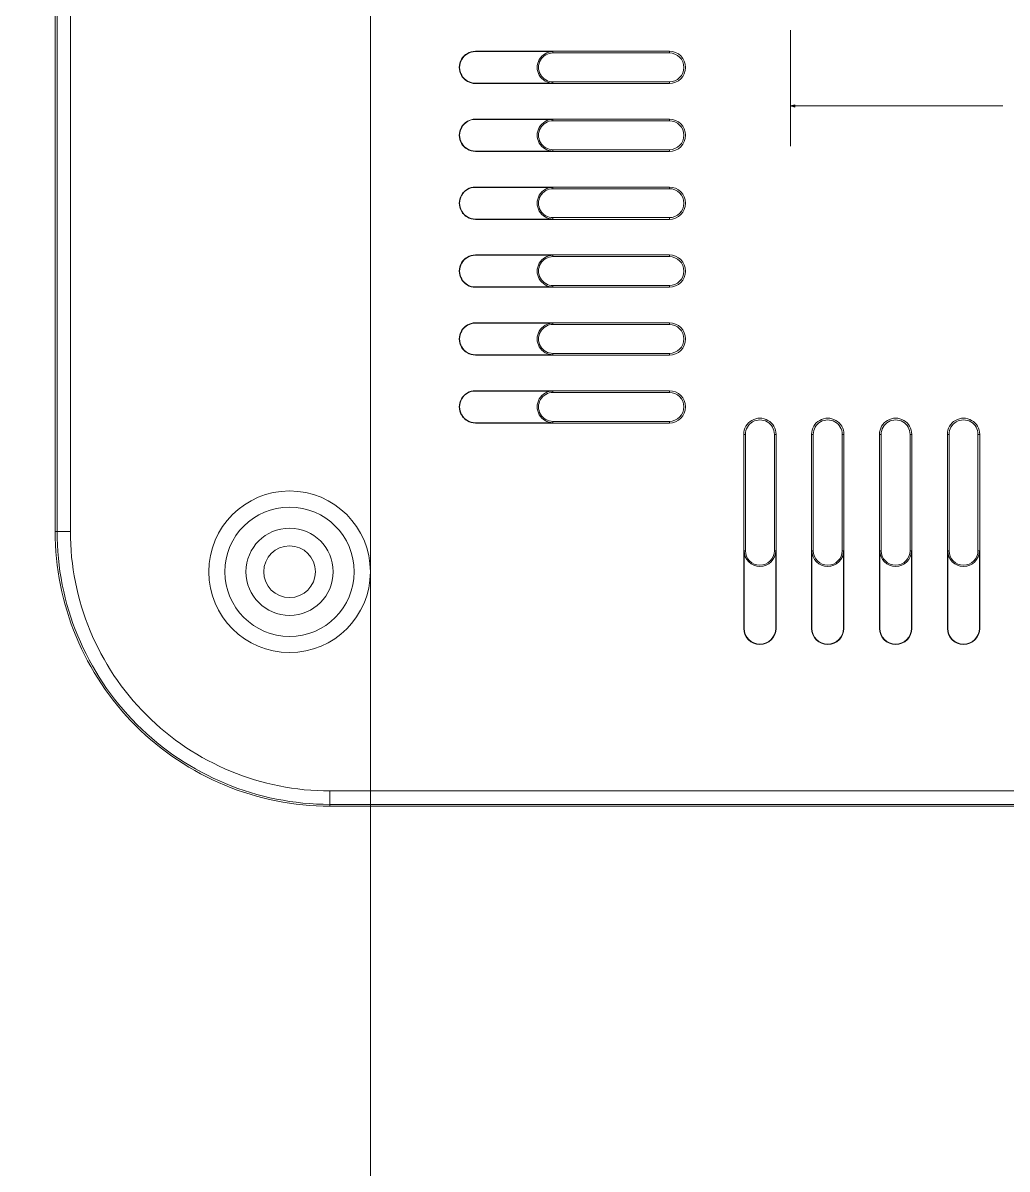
# Model space of a CAD drawing. Header units: millimetres. Extents: x -642 to 642, y -227 to 305.
# Drawn here: x -49 to 11.9, y 39.7 to 110.6 of the extents above; entities that cross this region are included whole.
import ezdxf

# ---------------------------------------------------------------- set-up
doc = ezdxf.new("R2010")
doc.units = ezdxf.units.MM
doc.header["$MEASUREMENT"] = 0
doc.layers.add('layer 1', color=7, linetype='Continuous')

msp = doc.modelspace()

# ---------------------------------------------------------------- hatches: boundary and pattern name
at = {"layer": 'layer 1', "true_color": 0xff0000}
h = msp.add_hatch(color=1, dxfattribs=at)
edge = h.paths.add_edge_path()
edge.add_spline(control_points=[(-1.2471, 105.5611), (-1.2471, 105.5611), (-1.5138, 105.4897), (-1.5138, 105.4897), (-1.5138, 105.4897), (-1.2471, 105.4182), (-1.2471, 105.4182), (-1.2471, 105.4182), (-1.2471, 105.5611), (-1.2471, 105.5611)], knot_values=[0, 0, 0, 0, 0.3333333, 0.3333333, 0.3333333, 0.6666667, 0.6666667, 0.6666667, 1, 1, 1, 1], degree=3, periodic=1)

# ---------------------------------------------------------------- linework, layer by layer
at = {"layer": 'layer 1', "lineweight": 9}
for points, knots in [([(-27.5138, 172.6694), (-27.5138, 175.4308), (-29.7524, 177.6694), (-32.5138, 177.6694), (-35.2752, 177.6694), (-37.5138, 175.4308), (-37.5138, 172.6694), (-37.5138, 169.908), (-35.2753, 167.6694), (-32.5138, 167.6694), (-29.7524, 167.6694), (-27.5138, 169.9079), (-27.5138, 172.6693), (-27.5138, 305.2165), (-27.5138, 40.1222), (-27.5138, 172.6694)], [0, 0, 0, 0, 0.25, 0.25, 0.25, 0.5, 0.5, 0.5, 0.75, 0.75, 0.75, 1, 1, 1, 1.0001, 1.0001, 1.0001, 1.0001]), ([(-27.5138, 76.6694), (-27.5138, 79.4308), (-29.7524, 81.6694), (-32.5138, 81.6694), (-35.2752, 81.6694), (-37.5138, 79.4308), (-37.5138, 76.6694), (-37.5138, 73.908), (-35.2753, 71.6694), (-32.5138, 71.6694), (-29.7524, 71.6694), (-27.5138, 73.9079), (-27.5138, 76.6693), (-27.5138, 209.2165), (-27.5138, -55.8778), (-27.5138, 76.6694)], [0, 0, 0, 0, 0.25, 0.25, 0.25, 0.5, 0.5, 0.5, 0.75, 0.75, 0.75, 1, 1, 1, 1.0001, 1.0001, 1.0001, 1.0001]), ([(-21.0138, 108.8694), (-21.3711, 108.8694), (-21.7012, 108.6788), (-21.8798, 108.3694), (-22.0585, 108.06), (-22.0585, 107.6788), (-21.8798, 107.3694), (-21.7012, 107.06), (-21.3711, 106.8694), (-21.0138, 106.8694)], [0, 0, 0, 0, 0.3333333, 0.3333333, 0.3333333, 0.6666667, 0.6666667, 0.6666667, 1, 1, 1, 1]), ([(-21.0138, 108.8484), (-21.3636, 108.8484), (-21.6868, 108.6618), (-21.8617, 108.3589), (-22.0366, 108.056), (-22.0366, 107.6828), (-21.8617, 107.3799), (-21.6868, 107.0769), (-21.3636, 106.8903), (-21.0138, 106.8903)], [0, 0, 0, 0, 0.3333333, 0.3333333, 0.3333333, 0.6666667, 0.6666667, 0.6666667, 1, 1, 1, 1]), ([(-16.2138, 108.8484), (-16.5636, 108.8484), (-16.8868, 108.6618), (-17.0617, 108.3589), (-17.2366, 108.056), (-17.2366, 107.6828), (-17.0617, 107.3799), (-16.8868, 107.0769), (-16.5636, 106.8903), (-16.2138, 106.8903)], [0, 0, 0, 0, 0.3333333, 0.3333333, 0.3333333, 0.6666667, 0.6666667, 0.6666667, 1, 1, 1, 1]), ([(-16.2138, 108.7646), (-16.5336, 108.7646), (-16.8292, 108.5939), (-16.9891, 108.317), (-17.149, 108.04), (-17.149, 107.6988), (-16.9891, 107.4218), (-16.8292, 107.1448), (-16.5336, 106.9742), (-16.2138, 106.9742)], [0, 0, 0, 0, 0.3333333, 0.3333333, 0.3333333, 0.6666667, 0.6666667, 0.6666667, 1, 1, 1, 1]), ([(-9.0138, 106.8694), (-8.4615, 106.8694), (-8.0138, 107.3171), (-8.0138, 107.8694), (-8.0138, 108.4217), (-8.4615, 108.8694), (-9.0138, 108.8694)], [0, 0, 0, 0, 0.5, 0.5, 0.5, 1, 1, 1, 1]), ([(-9.0138, 106.9742), (-8.5194, 106.9742), (-8.1186, 107.375), (-8.1186, 107.8694), (-8.1186, 108.3638), (-8.5194, 108.7646), (-9.0138, 108.7646)], [0, 0, 0, 0, 0.5, 0.5, 0.5, 1, 1, 1, 1]), ([(-21.0138, 104.6694), (-21.3711, 104.6694), (-21.7012, 104.4788), (-21.8798, 104.1694), (-22.0585, 103.86), (-22.0585, 103.4788), (-21.8798, 103.1694), (-21.7012, 102.86), (-21.3711, 102.6694), (-21.0138, 102.6694)], [0, 0, 0, 0, 0.3333333, 0.3333333, 0.3333333, 0.6666667, 0.6666667, 0.6666667, 1, 1, 1, 1]), ([(-21.0138, 104.6484), (-21.3636, 104.6484), (-21.6868, 104.4618), (-21.8617, 104.1589), (-22.0366, 103.856), (-22.0366, 103.4828), (-21.8617, 103.1799), (-21.6868, 102.8769), (-21.3636, 102.6903), (-21.0138, 102.6903)], [0, 0, 0, 0, 0.3333333, 0.3333333, 0.3333333, 0.6666667, 0.6666667, 0.6666667, 1, 1, 1, 1]), ([(-16.2138, 104.6484), (-16.5636, 104.6484), (-16.8868, 104.4618), (-17.0617, 104.1589), (-17.2366, 103.856), (-17.2366, 103.4828), (-17.0617, 103.1799), (-16.8868, 102.8769), (-16.5636, 102.6903), (-16.2138, 102.6903)], [0, 0, 0, 0, 0.3333333, 0.3333333, 0.3333333, 0.6666667, 0.6666667, 0.6666667, 1, 1, 1, 1]), ([(-16.2138, 104.5646), (-16.5336, 104.5646), (-16.8292, 104.3939), (-16.9891, 104.117), (-17.149, 103.84), (-17.149, 103.4988), (-16.9891, 103.2218), (-16.8292, 102.9448), (-16.5336, 102.7742), (-16.2138, 102.7742)], [0, 0, 0, 0, 0.3333333, 0.3333333, 0.3333333, 0.6666667, 0.6666667, 0.6666667, 1, 1, 1, 1]), ([(-9.0138, 102.6694), (-8.4615, 102.6694), (-8.0138, 103.1171), (-8.0138, 103.6694), (-8.0138, 104.2217), (-8.4615, 104.6694), (-9.0138, 104.6694)], [0, 0, 0, 0, 0.5, 0.5, 0.5, 1, 1, 1, 1]), ([(-9.0138, 102.7742), (-8.5194, 102.7742), (-8.1186, 103.175), (-8.1186, 103.6694), (-8.1186, 104.1638), (-8.5194, 104.5646), (-9.0138, 104.5646)], [0, 0, 0, 0, 0.5, 0.5, 0.5, 1, 1, 1, 1]), ([(-21.0138, 100.4694), (-21.3711, 100.4694), (-21.7012, 100.2788), (-21.8798, 99.9694), (-22.0585, 99.66), (-22.0585, 99.2788), (-21.8798, 98.9694), (-21.7012, 98.66), (-21.3711, 98.4694), (-21.0138, 98.4694)], [0, 0, 0, 0, 0.3333333, 0.3333333, 0.3333333, 0.6666667, 0.6666667, 0.6666667, 1, 1, 1, 1]), ([(-21.0138, 100.4484), (-21.3636, 100.4484), (-21.6868, 100.2618), (-21.8617, 99.9589), (-22.0366, 99.656), (-22.0366, 99.2828), (-21.8617, 98.9799), (-21.6868, 98.6769), (-21.3636, 98.4903), (-21.0138, 98.4903)], [0, 0, 0, 0, 0.3333333, 0.3333333, 0.3333333, 0.6666667, 0.6666667, 0.6666667, 1, 1, 1, 1]), ([(-16.2138, 100.4484), (-16.5636, 100.4484), (-16.8868, 100.2618), (-17.0617, 99.9589), (-17.2366, 99.656), (-17.2366, 99.2828), (-17.0617, 98.9799), (-16.8868, 98.6769), (-16.5636, 98.4903), (-16.2138, 98.4903)], [0, 0, 0, 0, 0.3333333, 0.3333333, 0.3333333, 0.6666667, 0.6666667, 0.6666667, 1, 1, 1, 1]), ([(-16.2138, 100.3646), (-16.5336, 100.3646), (-16.8292, 100.1939), (-16.9891, 99.917), (-17.149, 99.64), (-17.149, 99.2988), (-16.9891, 99.0218), (-16.8292, 98.7448), (-16.5336, 98.5742), (-16.2138, 98.5742)], [0, 0, 0, 0, 0.3333333, 0.3333333, 0.3333333, 0.6666667, 0.6666667, 0.6666667, 1, 1, 1, 1]), ([(-9.0138, 98.4694), (-8.4615, 98.4694), (-8.0138, 98.9171), (-8.0138, 99.4694), (-8.0138, 100.0217), (-8.4615, 100.4694), (-9.0138, 100.4694)], [0, 0, 0, 0, 0.5, 0.5, 0.5, 1, 1, 1, 1]), ([(-9.0138, 98.5742), (-8.5194, 98.5742), (-8.1186, 98.975), (-8.1186, 99.4694), (-8.1186, 99.9638), (-8.5194, 100.3646), (-9.0138, 100.3646)], [0, 0, 0, 0, 0.5, 0.5, 0.5, 1, 1, 1, 1]), ([(-21.0138, 96.2694), (-21.3711, 96.2694), (-21.7012, 96.0788), (-21.8798, 95.7694), (-22.0585, 95.46), (-22.0585, 95.0788), (-21.8798, 94.7694), (-21.7012, 94.46), (-21.3711, 94.2694), (-21.0138, 94.2694)], [0, 0, 0, 0, 0.3333333, 0.3333333, 0.3333333, 0.6666667, 0.6666667, 0.6666667, 1, 1, 1, 1]), ([(-21.0138, 96.2484), (-21.3636, 96.2484), (-21.6868, 96.0618), (-21.8617, 95.7589), (-22.0366, 95.456), (-22.0366, 95.0828), (-21.8617, 94.7799), (-21.6868, 94.4769), (-21.3636, 94.2903), (-21.0138, 94.2903)], [0, 0, 0, 0, 0.3333333, 0.3333333, 0.3333333, 0.6666667, 0.6666667, 0.6666667, 1, 1, 1, 1]), ([(-16.2138, 96.2484), (-16.5636, 96.2484), (-16.8868, 96.0618), (-17.0617, 95.7589), (-17.2366, 95.456), (-17.2366, 95.0828), (-17.0617, 94.7799), (-16.8868, 94.4769), (-16.5636, 94.2903), (-16.2138, 94.2903)], [0, 0, 0, 0, 0.3333333, 0.3333333, 0.3333333, 0.6666667, 0.6666667, 0.6666667, 1, 1, 1, 1]), ([(-16.2138, 96.1646), (-16.5336, 96.1646), (-16.8292, 95.9939), (-16.9891, 95.717), (-17.149, 95.44), (-17.149, 95.0988), (-16.9891, 94.8218), (-16.8292, 94.5448), (-16.5336, 94.3742), (-16.2138, 94.3742)], [0, 0, 0, 0, 0.3333333, 0.3333333, 0.3333333, 0.6666667, 0.6666667, 0.6666667, 1, 1, 1, 1]), ([(-9.0138, 94.2694), (-8.4615, 94.2694), (-8.0138, 94.7171), (-8.0138, 95.2694), (-8.0138, 95.8217), (-8.4615, 96.2694), (-9.0138, 96.2694)], [0, 0, 0, 0, 0.5, 0.5, 0.5, 1, 1, 1, 1]), ([(-9.0138, 94.3742), (-8.5194, 94.3742), (-8.1186, 94.775), (-8.1186, 95.2694), (-8.1186, 95.7638), (-8.5194, 96.1646), (-9.0138, 96.1646)], [0, 0, 0, 0, 0.5, 0.5, 0.5, 1, 1, 1, 1]), ([(-21.0138, 92.0694), (-21.3711, 92.0694), (-21.7012, 91.8788), (-21.8798, 91.5694), (-22.0585, 91.26), (-22.0585, 90.8788), (-21.8798, 90.5694), (-21.7012, 90.26), (-21.3711, 90.0694), (-21.0138, 90.0694)], [0, 0, 0, 0, 0.3333333, 0.3333333, 0.3333333, 0.6666667, 0.6666667, 0.6666667, 1, 1, 1, 1]), ([(-21.0138, 92.0484), (-21.3636, 92.0484), (-21.6868, 91.8618), (-21.8617, 91.5589), (-22.0366, 91.256), (-22.0366, 90.8828), (-21.8617, 90.5799), (-21.6868, 90.2769), (-21.3636, 90.0903), (-21.0138, 90.0903)], [0, 0, 0, 0, 0.3333333, 0.3333333, 0.3333333, 0.6666667, 0.6666667, 0.6666667, 1, 1, 1, 1]), ([(-16.2138, 92.0484), (-16.5636, 92.0484), (-16.8868, 91.8618), (-17.0617, 91.5589), (-17.2366, 91.256), (-17.2366, 90.8828), (-17.0617, 90.5799), (-16.8868, 90.2769), (-16.5636, 90.0903), (-16.2138, 90.0903)], [0, 0, 0, 0, 0.3333333, 0.3333333, 0.3333333, 0.6666667, 0.6666667, 0.6666667, 1, 1, 1, 1]), ([(-16.2138, 91.9646), (-16.5336, 91.9646), (-16.8292, 91.7939), (-16.9891, 91.517), (-17.149, 91.24), (-17.149, 90.8988), (-16.9891, 90.6218), (-16.8292, 90.3448), (-16.5336, 90.1742), (-16.2138, 90.1742)], [0, 0, 0, 0, 0.3333333, 0.3333333, 0.3333333, 0.6666667, 0.6666667, 0.6666667, 1, 1, 1, 1]), ([(-9.0138, 90.0694), (-8.4615, 90.0694), (-8.0138, 90.5171), (-8.0138, 91.0694), (-8.0138, 91.6217), (-8.4615, 92.0694), (-9.0138, 92.0694)], [0, 0, 0, 0, 0.5, 0.5, 0.5, 1, 1, 1, 1]), ([(-9.0138, 90.1742), (-8.5194, 90.1742), (-8.1186, 90.575), (-8.1186, 91.0694), (-8.1186, 91.5638), (-8.5194, 91.9646), (-9.0138, 91.9646)], [0, 0, 0, 0, 0.5, 0.5, 0.5, 1, 1, 1, 1]), ([(-21.0138, 87.8694), (-21.3711, 87.8694), (-21.7012, 87.6788), (-21.8798, 87.3694), (-22.0585, 87.06), (-22.0585, 86.6788), (-21.8798, 86.3694), (-21.7012, 86.06), (-21.3711, 85.8694), (-21.0138, 85.8694)], [0, 0, 0, 0, 0.3333333, 0.3333333, 0.3333333, 0.6666667, 0.6666667, 0.6666667, 1, 1, 1, 1]), ([(-21.0138, 87.8484), (-21.3636, 87.8484), (-21.6868, 87.6618), (-21.8617, 87.3589), (-22.0366, 87.056), (-22.0366, 86.6828), (-21.8617, 86.3799), (-21.6868, 86.0769), (-21.3636, 85.8903), (-21.0138, 85.8903)], [0, 0, 0, 0, 0.3333333, 0.3333333, 0.3333333, 0.6666667, 0.6666667, 0.6666667, 1, 1, 1, 1]), ([(-16.2138, 87.8484), (-16.5636, 87.8484), (-16.8868, 87.6618), (-17.0617, 87.3589), (-17.2366, 87.056), (-17.2366, 86.6828), (-17.0617, 86.3799), (-16.8868, 86.0769), (-16.5636, 85.8903), (-16.2138, 85.8903)], [0, 0, 0, 0, 0.3333333, 0.3333333, 0.3333333, 0.6666667, 0.6666667, 0.6666667, 1, 1, 1, 1]), ([(-16.2138, 87.7646), (-16.5336, 87.7646), (-16.8292, 87.5939), (-16.9891, 87.317), (-17.149, 87.04), (-17.149, 86.6988), (-16.9891, 86.4218), (-16.8292, 86.1448), (-16.5336, 85.9742), (-16.2138, 85.9742)], [0, 0, 0, 0, 0.3333333, 0.3333333, 0.3333333, 0.6666667, 0.6666667, 0.6666667, 1, 1, 1, 1]), ([(-9.0138, 85.8694), (-8.4615, 85.8694), (-8.0138, 86.3171), (-8.0138, 86.8694), (-8.0138, 87.4217), (-8.4615, 87.8694), (-9.0138, 87.8694)], [0, 0, 0, 0, 0.5, 0.5, 0.5, 1, 1, 1, 1]), ([(-9.0138, 85.9742), (-8.5194, 85.9742), (-8.1186, 86.375), (-8.1186, 86.8694), (-8.1186, 87.3638), (-8.5194, 87.7646), (-9.0138, 87.7646)], [0, 0, 0, 0, 0.5, 0.5, 0.5, 1, 1, 1, 1]), ([(-2.4138, 85.1694), (-2.4138, 85.5266), (-2.6044, 85.8568), (-2.9138, 86.0354), (-3.2232, 86.214), (-3.6044, 86.214), (-3.9138, 86.0354), (-4.2232, 85.8568), (-4.4138, 85.5266), (-4.4138, 85.1694)], [0, 0, 0, 0, 0.3333333, 0.3333333, 0.3333333, 0.6666667, 0.6666667, 0.6666667, 1, 1, 1, 1]), ([(-2.5186, 85.1694), (-2.5186, 85.4892), (-2.6893, 85.7847), (-2.9662, 85.9446), (-3.2432, 86.1045), (-3.5844, 86.1045), (-3.8614, 85.9446), (-4.1384, 85.7847), (-4.309, 85.4892), (-4.309, 85.1694)], [0, 0, 0, 0, 0.3333333, 0.3333333, 0.3333333, 0.6666667, 0.6666667, 0.6666667, 1, 1, 1, 1]), ([(1.7862, 85.1694), (1.7862, 85.5266), (1.5956, 85.8568), (1.2862, 86.0354), (0.9768, 86.214), (0.5956, 86.214), (0.2862, 86.0354), (-0.0232, 85.8568), (-0.2138, 85.5266), (-0.2138, 85.1694)], [0, 0, 0, 0, 0.3333333, 0.3333333, 0.3333333, 0.6666667, 0.6666667, 0.6666667, 1, 1, 1, 1]), ([(1.6814, 85.1694), (1.6814, 85.4892), (1.5107, 85.7847), (1.2338, 85.9446), (0.9568, 86.1045), (0.6156, 86.1045), (0.3386, 85.9446), (0.0616, 85.7847), (-0.109, 85.4892), (-0.109, 85.1694)], [0, 0, 0, 0, 0.3333333, 0.3333333, 0.3333333, 0.6666667, 0.6666667, 0.6666667, 1, 1, 1, 1]), ([(5.9862, 85.1694), (5.9862, 85.5266), (5.7956, 85.8568), (5.4862, 86.0354), (5.1768, 86.214), (4.7956, 86.214), (4.4862, 86.0354), (4.1768, 85.8568), (3.9862, 85.5266), (3.9862, 85.1694)], [0, 0, 0, 0, 0.3333333, 0.3333333, 0.3333333, 0.6666667, 0.6666667, 0.6666667, 1, 1, 1, 1]), ([(5.8814, 85.1694), (5.8814, 85.4892), (5.7107, 85.7847), (5.4338, 85.9446), (5.1568, 86.1045), (4.8156, 86.1045), (4.5386, 85.9446), (4.2616, 85.7847), (4.091, 85.4892), (4.091, 85.1694)], [0, 0, 0, 0, 0.3333333, 0.3333333, 0.3333333, 0.6666667, 0.6666667, 0.6666667, 1, 1, 1, 1]), ([(10.1862, 85.1694), (10.1862, 85.5266), (9.9956, 85.8568), (9.6862, 86.0354), (9.3768, 86.214), (8.9956, 86.214), (8.6862, 86.0354), (8.3768, 85.8568), (8.1862, 85.5266), (8.1862, 85.1694)], [0, 0, 0, 0, 0.3333333, 0.3333333, 0.3333333, 0.6666667, 0.6666667, 0.6666667, 1, 1, 1, 1]), ([(10.0814, 85.1694), (10.0814, 85.4892), (9.9107, 85.7847), (9.6338, 85.9446), (9.3568, 86.1045), (9.0156, 86.1045), (8.7386, 85.9446), (8.4616, 85.7847), (8.291, 85.4892), (8.291, 85.1694)], [0, 0, 0, 0, 0.3333333, 0.3333333, 0.3333333, 0.6666667, 0.6666667, 0.6666667, 1, 1, 1, 1]), ([(-28.5138, 76.6694), (-28.5138, 78.8785), (-30.3047, 80.6694), (-32.5138, 80.6694), (-34.723, 80.6694), (-36.5138, 78.8785), (-36.5138, 76.6694), (-36.5138, 74.4602), (-34.723, 72.6694), (-32.5138, 72.6694), (-30.3047, 72.6694), (-28.5138, 74.4602), (-28.5138, 76.6694)], [0, 0, 0, 0, 0.25, 0.25, 0.25, 0.5, 0.5, 0.5, 0.75, 0.75, 0.75, 1, 1, 1, 1]), ([(-47.0138, 79.1694), (-47.0138, 74.6607), (-45.2228, 70.3367), (-42.0346, 67.1486), (-38.8465, 63.9604), (-34.5225, 62.1694), (-30.0138, 62.1694)], [0, 0, 0, 0, 0.5, 0.5, 0.5, 1, 1, 1, 1]), ([(-46.9021, 79.1694), (-46.9021, 74.6903), (-45.1228, 70.3947), (-41.9556, 67.2276), (-38.7884, 64.0604), (-34.4929, 62.2811), (-30.0138, 62.2811)], [0, 0, 0, 0, 0.5, 0.5, 0.5, 1, 1, 1, 1]), ([(-46.0741, 79.1694), (-46.0741, 74.9099), (-44.3821, 70.8249), (-41.3702, 67.813), (-38.3583, 64.8011), (-34.2733, 63.1091), (-30.0138, 63.1091)], [0, 0, 0, 0, 0.5, 0.5, 0.5, 1, 1, 1, 1]), ([(-29.8138, 76.6694), (-29.8138, 78.1605), (-31.0226, 79.3694), (-32.5138, 79.3694), (-34.005, 79.3694), (-35.2138, 78.1605), (-35.2138, 76.6694), (-35.2138, 75.1782), (-34.005, 73.9694), (-32.5138, 73.9694), (-31.0227, 73.9694), (-29.8138, 75.1782), (-29.8138, 76.6694)], [0, 0, 0, 0, 0.25, 0.25, 0.25, 0.5, 0.5, 0.5, 0.75, 0.75, 0.75, 1, 1, 1, 1]), ([(-30.9138, 76.6694), (-30.9138, 77.553), (-31.6302, 78.2694), (-32.5138, 78.2694), (-33.3975, 78.2694), (-34.1138, 77.553), (-34.1138, 76.6694), (-34.1138, 75.7857), (-33.3975, 75.0694), (-32.5138, 75.0694), (-31.6302, 75.0694), (-30.9138, 75.7857), (-30.9138, 76.6694)], [0, 0, 0, 0, 0.25, 0.25, 0.25, 0.5, 0.5, 0.5, 0.75, 0.75, 0.75, 1, 1, 1, 1]), ([(-4.3929, 77.9694), (-4.3929, 77.4287), (-3.9545, 76.9903), (-3.4138, 76.9903), (-2.8731, 76.9903), (-2.4348, 77.4287), (-2.4348, 77.9694)], [0, 0, 0, 0, 0.5, 0.5, 0.5, 1, 1, 1, 1]), ([(-4.309, 77.9694), (-4.309, 77.475), (-3.9082, 77.0742), (-3.4138, 77.0742), (-2.9194, 77.0742), (-2.5186, 77.475), (-2.5186, 77.9694)], [0, 0, 0, 0, 0.5, 0.5, 0.5, 1, 1, 1, 1]), ([(-0.1929, 77.9694), (-0.1929, 77.4287), (0.2455, 76.9903), (0.7862, 76.9903), (1.3269, 76.9903), (1.7652, 77.4287), (1.7652, 77.9694)], [0, 0, 0, 0, 0.5, 0.5, 0.5, 1, 1, 1, 1]), ([(-0.109, 77.9694), (-0.109, 77.475), (0.2918, 77.0742), (0.7862, 77.0742), (1.2806, 77.0742), (1.6814, 77.475), (1.6814, 77.9694)], [0, 0, 0, 0, 0.5, 0.5, 0.5, 1, 1, 1, 1]), ([(4.0071, 77.9694), (4.0071, 77.4287), (4.4455, 76.9903), (4.9862, 76.9903), (5.5269, 76.9903), (5.9652, 77.4287), (5.9652, 77.9694)], [0, 0, 0, 0, 0.5, 0.5, 0.5, 1, 1, 1, 1]), ([(4.091, 77.9694), (4.091, 77.475), (4.4918, 77.0742), (4.9862, 77.0742), (5.4806, 77.0742), (5.8814, 77.475), (5.8814, 77.9694)], [0, 0, 0, 0, 0.5, 0.5, 0.5, 1, 1, 1, 1]), ([(8.2071, 77.9694), (8.2071, 77.4287), (8.6455, 76.9903), (9.1862, 76.9903), (9.7269, 76.9903), (10.1652, 77.4287), (10.1652, 77.9694)], [0, 0, 0, 0, 0.5, 0.5, 0.5, 1, 1, 1, 1]), ([(8.291, 77.9694), (8.291, 77.475), (8.6918, 77.0742), (9.1862, 77.0742), (9.6806, 77.0742), (10.0814, 77.475), (10.0814, 77.9694)], [0, 0, 0, 0, 0.5, 0.5, 0.5, 1, 1, 1, 1]), ([(-28.6138, -27.6445), (-28.6138, -25.4906), (-30.3599, -23.7445), (-32.5138, -23.7445), (-34.6677, -23.7445), (-36.4138, -25.4906), (-36.4138, -27.6445), (-36.4138, -29.7984), (-34.6677, -31.5445), (-32.5138, -31.5445), (-30.3599, -31.5445), (-28.6138, -29.7985), (-28.6138, -27.6446), (-28.6138, 75.7426), (-28.6138, -131.0317), (-28.6138, -27.6445)], [0, 0, 0, 0, 0.25, 0.25, 0.25, 0.5, 0.5, 0.5, 0.75, 0.75, 0.75, 1, 1, 1, 1.0001, 1.0001, 1.0001, 1.0001]), ([(-4.4138, 73.1694), (-4.4138, 72.6171), (-3.9661, 72.1694), (-3.4138, 72.1694), (-2.8615, 72.1694), (-2.4138, 72.6171), (-2.4138, 73.1694)], [0, 0, 0, 0, 0.5, 0.5, 0.5, 1, 1, 1, 1]), ([(-4.3929, 73.1694), (-4.3929, 72.6287), (-3.9545, 72.1903), (-3.4138, 72.1903), (-2.8731, 72.1903), (-2.4348, 72.6287), (-2.4348, 73.1694)], [0, 0, 0, 0, 0.5, 0.5, 0.5, 1, 1, 1, 1]), ([(-0.2138, 73.1694), (-0.2138, 72.6171), (0.2339, 72.1694), (0.7862, 72.1694), (1.3385, 72.1694), (1.7862, 72.6171), (1.7862, 73.1694)], [0, 0, 0, 0, 0.5, 0.5, 0.5, 1, 1, 1, 1]), ([(-0.1929, 73.1694), (-0.1929, 72.6287), (0.2455, 72.1903), (0.7862, 72.1903), (1.3269, 72.1903), (1.7652, 72.6287), (1.7652, 73.1694)], [0, 0, 0, 0, 0.5, 0.5, 0.5, 1, 1, 1, 1]), ([(3.9862, 73.1694), (3.9862, 72.6171), (4.4339, 72.1694), (4.9862, 72.1694), (5.5385, 72.1694), (5.9862, 72.6171), (5.9862, 73.1694)], [0, 0, 0, 0, 0.5, 0.5, 0.5, 1, 1, 1, 1]), ([(4.0071, 73.1694), (4.0071, 72.6287), (4.4455, 72.1903), (4.9862, 72.1903), (5.5269, 72.1903), (5.9652, 72.6287), (5.9652, 73.1694)], [0, 0, 0, 0, 0.5, 0.5, 0.5, 1, 1, 1, 1]), ([(8.1862, 73.1694), (8.1862, 72.6171), (8.6339, 72.1694), (9.1862, 72.1694), (9.7385, 72.1694), (10.1862, 72.6171), (10.1862, 73.1694)], [0, 0, 0, 0, 0.5, 0.5, 0.5, 1, 1, 1, 1]), ([(8.2071, 73.1694), (8.2071, 72.6287), (8.6455, 72.1903), (9.1862, 72.1903), (9.7269, 72.1903), (10.1652, 72.6287), (10.1652, 73.1694)], [0, 0, 0, 0, 0.5, 0.5, 0.5, 1, 1, 1, 1])]:
    msp.add_open_spline(points, degree=3, knots=knots, dxfattribs=at)
at = {"layer": 'layer 1', "lineweight": 40}
msp.add_open_spline([(154.071, 208.1518), (154.071, 208.1518), (-130.929, 208.1518), (-130.929, 208.1518), (-130.929, 208.1518), (-130.929, -207.3482), (-130.929, -207.3482), (-130.929, -207.3482), (154.071, -207.3482), (154.071, -207.3482), (154.071, -207.3482), (154.071, 208.1518), (154.071, 208.1518)], degree=3, knots=[0, 0, 0, 0, 0.25, 0.25, 0.25, 0.5, 0.5, 0.5, 0.75, 0.75, 0.75, 1, 1, 1, 1], dxfattribs=at)
at = {"layer": 'layer 1', "lineweight": 9}
for points in [[(-47.0138, 79.1694), (-47.0138, 79.1694), (-47.0138, 170.1694), (-47.0138, 170.1694)], [(-46.9021, 170.1694), (-46.9021, 170.1694), (-46.9021, 79.1694), (-46.9021, 79.1694)], [(-46.0741, 170.1694), (-46.0741, 170.1694), (-46.0741, 79.1694), (-46.0741, 79.1694)], [(-21.0138, 108.8694), (-21.0138, 108.8694), (-9.0138, 108.8694), (-9.0138, 108.8694)], [(-16.2138, 108.8484), (-16.2138, 108.8484), (-21.0138, 108.8484), (-21.0138, 108.8484)], [(-9.0138, 108.7646), (-9.0138, 108.7646), (-16.2138, 108.7646), (-16.2138, 108.7646)], [(-21.0138, 106.8903), (-21.0138, 106.8903), (-16.2138, 106.8903), (-16.2138, 106.8903)], [(-9.0138, 106.8694), (-9.0138, 106.8694), (-21.0138, 106.8694), (-21.0138, 106.8694)], [(-16.2138, 106.9742), (-16.2138, 106.9742), (-9.0138, 106.9742), (-9.0138, 106.9742)], [(-21.0138, 104.6694), (-21.0138, 104.6694), (-9.0138, 104.6694), (-9.0138, 104.6694)], [(-16.2138, 104.6484), (-16.2138, 104.6484), (-21.0138, 104.6484), (-21.0138, 104.6484)], [(-9.0138, 104.5646), (-9.0138, 104.5646), (-16.2138, 104.5646), (-16.2138, 104.5646)], [(-21.0138, 102.6903), (-21.0138, 102.6903), (-16.2138, 102.6903), (-16.2138, 102.6903)], [(-9.0138, 102.6694), (-9.0138, 102.6694), (-21.0138, 102.6694), (-21.0138, 102.6694)], [(-16.2138, 102.7742), (-16.2138, 102.7742), (-9.0138, 102.7742), (-9.0138, 102.7742)], [(-21.0138, 100.4694), (-21.0138, 100.4694), (-9.0138, 100.4694), (-9.0138, 100.4694)], [(-16.2138, 100.4484), (-16.2138, 100.4484), (-21.0138, 100.4484), (-21.0138, 100.4484)], [(-9.0138, 100.3646), (-9.0138, 100.3646), (-16.2138, 100.3646), (-16.2138, 100.3646)], [(-16.2138, 98.5742), (-16.2138, 98.5742), (-9.0138, 98.5742), (-9.0138, 98.5742)], [(-21.0138, 98.4903), (-21.0138, 98.4903), (-16.2138, 98.4903), (-16.2138, 98.4903)], [(-9.0138, 98.4694), (-9.0138, 98.4694), (-21.0138, 98.4694), (-21.0138, 98.4694)], [(-21.0138, 96.2694), (-21.0138, 96.2694), (-9.0138, 96.2694), (-9.0138, 96.2694)], [(-16.2138, 96.2484), (-16.2138, 96.2484), (-21.0138, 96.2484), (-21.0138, 96.2484)], [(-9.0138, 96.1646), (-9.0138, 96.1646), (-16.2138, 96.1646), (-16.2138, 96.1646)], [(-16.2138, 94.3742), (-16.2138, 94.3742), (-9.0138, 94.3742), (-9.0138, 94.3742)], [(-21.0138, 94.2903), (-21.0138, 94.2903), (-16.2138, 94.2903), (-16.2138, 94.2903)], [(-9.0138, 94.2694), (-9.0138, 94.2694), (-21.0138, 94.2694), (-21.0138, 94.2694)], [(-21.0138, 92.0694), (-21.0138, 92.0694), (-9.0138, 92.0694), (-9.0138, 92.0694)], [(-16.2138, 92.0484), (-16.2138, 92.0484), (-21.0138, 92.0484), (-21.0138, 92.0484)], [(-9.0138, 91.9646), (-9.0138, 91.9646), (-16.2138, 91.9646), (-16.2138, 91.9646)], [(-21.0138, 90.0903), (-21.0138, 90.0903), (-16.2138, 90.0903), (-16.2138, 90.0903)], [(-9.0138, 90.0694), (-9.0138, 90.0694), (-21.0138, 90.0694), (-21.0138, 90.0694)], [(-16.2138, 90.1742), (-16.2138, 90.1742), (-9.0138, 90.1742), (-9.0138, 90.1742)], [(-21.0138, 87.8694), (-21.0138, 87.8694), (-9.0138, 87.8694), (-9.0138, 87.8694)], [(-16.2138, 87.8484), (-16.2138, 87.8484), (-21.0138, 87.8484), (-21.0138, 87.8484)], [(-9.0138, 87.7646), (-9.0138, 87.7646), (-16.2138, 87.7646), (-16.2138, 87.7646)], [(-21.0138, 85.8903), (-21.0138, 85.8903), (-16.2138, 85.8903), (-16.2138, 85.8903)], [(-9.0138, 85.8694), (-9.0138, 85.8694), (-21.0138, 85.8694), (-21.0138, 85.8694)], [(-16.2138, 85.9742), (-16.2138, 85.9742), (-9.0138, 85.9742), (-9.0138, 85.9742)], [(-4.4138, 73.1694), (-4.4138, 73.1694), (-4.4138, 85.1694), (-4.4138, 85.1694)], [(-4.309, 85.1694), (-4.309, 85.1694), (-4.309, 77.9694), (-4.309, 77.9694)], [(-2.5186, 77.9694), (-2.5186, 77.9694), (-2.5186, 85.1694), (-2.5186, 85.1694)], [(-2.4138, 85.1694), (-2.4138, 85.1694), (-2.4138, 73.1694), (-2.4138, 73.1694)], [(-0.2138, 73.1694), (-0.2138, 73.1694), (-0.2138, 85.1694), (-0.2138, 85.1694)], [(-0.109, 85.1694), (-0.109, 85.1694), (-0.109, 77.9694), (-0.109, 77.9694)], [(1.6814, 77.9694), (1.6814, 77.9694), (1.6814, 85.1694), (1.6814, 85.1694)], [(1.7862, 85.1694), (1.7862, 85.1694), (1.7862, 73.1694), (1.7862, 73.1694)], [(3.9862, 73.1694), (3.9862, 73.1694), (3.9862, 85.1694), (3.9862, 85.1694)], [(4.091, 85.1694), (4.091, 85.1694), (4.091, 77.9694), (4.091, 77.9694)], [(5.8814, 77.9694), (5.8814, 77.9694), (5.8814, 85.1694), (5.8814, 85.1694)], [(5.9862, 85.1694), (5.9862, 85.1694), (5.9862, 73.1694), (5.9862, 73.1694)], [(8.1862, 73.1694), (8.1862, 73.1694), (8.1862, 85.1694), (8.1862, 85.1694)], [(8.291, 85.1694), (8.291, 85.1694), (8.291, 77.9694), (8.291, 77.9694)], [(10.0814, 77.9694), (10.0814, 77.9694), (10.0814, 85.1694), (10.0814, 85.1694)], [(10.1862, 85.1694), (10.1862, 85.1694), (10.1862, 73.1694), (10.1862, 73.1694)], [(-4.3929, 77.9694), (-4.3929, 77.9694), (-4.3929, 73.1694), (-4.3929, 73.1694)], [(-2.4348, 73.1694), (-2.4348, 73.1694), (-2.4348, 77.9694), (-2.4348, 77.9694)], [(-0.1929, 77.9694), (-0.1929, 77.9694), (-0.1929, 73.1694), (-0.1929, 73.1694)], [(1.7652, 73.1694), (1.7652, 73.1694), (1.7652, 77.9694), (1.7652, 77.9694)], [(4.0071, 77.9694), (4.0071, 77.9694), (4.0071, 73.1694), (4.0071, 73.1694)], [(5.9652, 73.1694), (5.9652, 73.1694), (5.9652, 77.9694), (5.9652, 77.9694)], [(8.2071, 77.9694), (8.2071, 77.9694), (8.2071, 73.1694), (8.2071, 73.1694)], [(10.1652, 73.1694), (10.1652, 73.1694), (10.1652, 77.9694), (10.1652, 77.9694)], [(-30.0138, 63.1091), (-30.0138, 63.1091), (60.9862, 63.1091), (60.9862, 63.1091)], [(-30.0138, 62.2811), (-30.0138, 62.2811), (60.9862, 62.2811), (60.9862, 62.2811)], [(60.9862, 62.1694), (60.9862, 62.1694), (-30.0138, 62.1694), (-30.0138, 62.1694)]]:
    msp.add_open_spline(points, degree=3, dxfattribs=at)
at = {"layer": 'layer 1', "color": 1, "lineweight": 0}
for points in [[(-1.5138, 110.1694), (-1.5138, 110.1694), (-1.5138, 102.9897), (-1.5138, 102.9897)], [(11.6282, 105.4897), (11.6282, 105.4897), (-1.5138, 105.4897), (-1.5138, 105.4897)]]:
    msp.add_open_spline(points, degree=3, dxfattribs=at)
at = {"layer": 'layer 1', "color": 9, "lineweight": 9}
for points in [[(-21.0138, 108.8694), (-21.0138, 108.8694), (-21.0138, 108.8484), (-21.0138, 108.8484)], [(-16.2138, 108.8484), (-16.2138, 108.8484), (-16.2138, 108.7646), (-16.2138, 108.7646)], [(-9.0138, 108.8694), (-9.0138, 108.8694), (-9.0138, 108.7646), (-9.0138, 108.7646)], [(-21.0138, 106.8694), (-21.0138, 106.8694), (-21.0138, 106.8903), (-21.0138, 106.8903)], [(-16.2138, 106.8903), (-16.2138, 106.8903), (-16.2138, 106.9742), (-16.2138, 106.9742)], [(-9.0138, 106.8694), (-9.0138, 106.8694), (-9.0138, 106.9742), (-9.0138, 106.9742)], [(-21.0138, 104.6694), (-21.0138, 104.6694), (-21.0138, 104.6484), (-21.0138, 104.6484)], [(-16.2138, 104.6484), (-16.2138, 104.6484), (-16.2138, 104.5646), (-16.2138, 104.5646)], [(-9.0138, 104.6694), (-9.0138, 104.6694), (-9.0138, 104.5646), (-9.0138, 104.5646)], [(-21.0138, 102.6694), (-21.0138, 102.6694), (-21.0138, 102.6903), (-21.0138, 102.6903)], [(-16.2138, 102.6903), (-16.2138, 102.6903), (-16.2138, 102.7742), (-16.2138, 102.7742)], [(-9.0138, 102.6694), (-9.0138, 102.6694), (-9.0138, 102.7742), (-9.0138, 102.7742)], [(-21.0138, 100.4694), (-21.0138, 100.4694), (-21.0138, 100.4484), (-21.0138, 100.4484)], [(-16.2138, 100.4484), (-16.2138, 100.4484), (-16.2138, 100.3646), (-16.2138, 100.3646)], [(-9.0138, 100.4694), (-9.0138, 100.4694), (-9.0138, 100.3646), (-9.0138, 100.3646)], [(-16.2138, 98.4903), (-16.2138, 98.4903), (-16.2138, 98.5742), (-16.2138, 98.5742)], [(-9.0138, 98.4694), (-9.0138, 98.4694), (-9.0138, 98.5742), (-9.0138, 98.5742)], [(-21.0138, 98.4694), (-21.0138, 98.4694), (-21.0138, 98.4903), (-21.0138, 98.4903)], [(-21.0138, 96.2694), (-21.0138, 96.2694), (-21.0138, 96.2484), (-21.0138, 96.2484)], [(-16.2138, 96.2484), (-16.2138, 96.2484), (-16.2138, 96.1646), (-16.2138, 96.1646)], [(-9.0138, 96.2694), (-9.0138, 96.2694), (-9.0138, 96.1646), (-9.0138, 96.1646)], [(-16.2138, 94.2903), (-16.2138, 94.2903), (-16.2138, 94.3742), (-16.2138, 94.3742)], [(-9.0138, 94.2694), (-9.0138, 94.2694), (-9.0138, 94.3742), (-9.0138, 94.3742)], [(-21.0138, 94.2694), (-21.0138, 94.2694), (-21.0138, 94.2903), (-21.0138, 94.2903)], [(-21.0138, 92.0694), (-21.0138, 92.0694), (-21.0138, 92.0484), (-21.0138, 92.0484)], [(-16.2138, 92.0484), (-16.2138, 92.0484), (-16.2138, 91.9646), (-16.2138, 91.9646)], [(-9.0138, 92.0694), (-9.0138, 92.0694), (-9.0138, 91.9646), (-9.0138, 91.9646)], [(-21.0138, 90.0694), (-21.0138, 90.0694), (-21.0138, 90.0903), (-21.0138, 90.0903)], [(-16.2138, 90.0903), (-16.2138, 90.0903), (-16.2138, 90.1742), (-16.2138, 90.1742)], [(-9.0138, 90.0694), (-9.0138, 90.0694), (-9.0138, 90.1742), (-9.0138, 90.1742)], [(-21.0138, 87.8694), (-21.0138, 87.8694), (-21.0138, 87.8484), (-21.0138, 87.8484)], [(-16.2138, 87.8484), (-16.2138, 87.8484), (-16.2138, 87.7646), (-16.2138, 87.7646)], [(-9.0138, 87.8694), (-9.0138, 87.8694), (-9.0138, 87.7646), (-9.0138, 87.7646)], [(-21.0138, 85.8694), (-21.0138, 85.8694), (-21.0138, 85.8903), (-21.0138, 85.8903)], [(-16.2138, 85.8903), (-16.2138, 85.8903), (-16.2138, 85.9742), (-16.2138, 85.9742)], [(-9.0138, 85.8694), (-9.0138, 85.8694), (-9.0138, 85.9742), (-9.0138, 85.9742)], [(-4.4138, 85.1694), (-4.4138, 85.1694), (-4.309, 85.1694), (-4.309, 85.1694)], [(-2.4138, 85.1694), (-2.4138, 85.1694), (-2.5186, 85.1694), (-2.5186, 85.1694)], [(-0.2138, 85.1694), (-0.2138, 85.1694), (-0.109, 85.1694), (-0.109, 85.1694)], [(1.7862, 85.1694), (1.7862, 85.1694), (1.6814, 85.1694), (1.6814, 85.1694)], [(3.9862, 85.1694), (3.9862, 85.1694), (4.091, 85.1694), (4.091, 85.1694)], [(5.9862, 85.1694), (5.9862, 85.1694), (5.8814, 85.1694), (5.8814, 85.1694)], [(8.1862, 85.1694), (8.1862, 85.1694), (8.291, 85.1694), (8.291, 85.1694)], [(10.1862, 85.1694), (10.1862, 85.1694), (10.0814, 85.1694), (10.0814, 85.1694)], [(-47.0138, 79.1694), (-47.0138, 79.1694), (-46.0741, 79.1694), (-46.0741, 79.1694)], [(-4.3929, 77.9694), (-4.3929, 77.9694), (-4.309, 77.9694), (-4.309, 77.9694)], [(-2.4348, 77.9694), (-2.4348, 77.9694), (-2.5186, 77.9694), (-2.5186, 77.9694)], [(-0.1929, 77.9694), (-0.1929, 77.9694), (-0.109, 77.9694), (-0.109, 77.9694)], [(1.7652, 77.9694), (1.7652, 77.9694), (1.6814, 77.9694), (1.6814, 77.9694)], [(4.0071, 77.9694), (4.0071, 77.9694), (4.091, 77.9694), (4.091, 77.9694)], [(5.9652, 77.9694), (5.9652, 77.9694), (5.8814, 77.9694), (5.8814, 77.9694)], [(8.2071, 77.9694), (8.2071, 77.9694), (8.291, 77.9694), (8.291, 77.9694)], [(10.1652, 77.9694), (10.1652, 77.9694), (10.0814, 77.9694), (10.0814, 77.9694)], [(-4.4138, 73.1694), (-4.4138, 73.1694), (-4.3929, 73.1694), (-4.3929, 73.1694)], [(-2.4138, 73.1694), (-2.4138, 73.1694), (-2.4348, 73.1694), (-2.4348, 73.1694)], [(-0.2138, 73.1694), (-0.2138, 73.1694), (-0.1929, 73.1694), (-0.1929, 73.1694)], [(1.7862, 73.1694), (1.7862, 73.1694), (1.7652, 73.1694), (1.7652, 73.1694)], [(3.9862, 73.1694), (3.9862, 73.1694), (4.0071, 73.1694), (4.0071, 73.1694)], [(5.9862, 73.1694), (5.9862, 73.1694), (5.9652, 73.1694), (5.9652, 73.1694)], [(8.1862, 73.1694), (8.1862, 73.1694), (8.2071, 73.1694), (8.2071, 73.1694)], [(10.1862, 73.1694), (10.1862, 73.1694), (10.1652, 73.1694), (10.1652, 73.1694)], [(-30.0138, 62.1694), (-30.0138, 62.1694), (-30.0138, 63.1091), (-30.0138, 63.1091)]]:
    msp.add_open_spline(points, degree=3, dxfattribs=at)
at = {"layer": 'layer 1', "color": 1, "lineweight": 0}
msp.add_open_spline([(-1.2471, 105.5611), (-1.2471, 105.5611), (-1.5138, 105.4897), (-1.5138, 105.4897), (-1.5138, 105.4897), (-1.2471, 105.4182), (-1.2471, 105.4182), (-1.2471, 105.4182), (-1.2471, 105.5611), (-1.2471, 105.5611)], degree=3, knots=[0, 0, 0, 0, 0.3333333, 0.3333333, 0.3333333, 0.6666667, 0.6666667, 0.6666667, 1, 1, 1, 1], dxfattribs=at)

doc.saveas('drawing.dxf')
